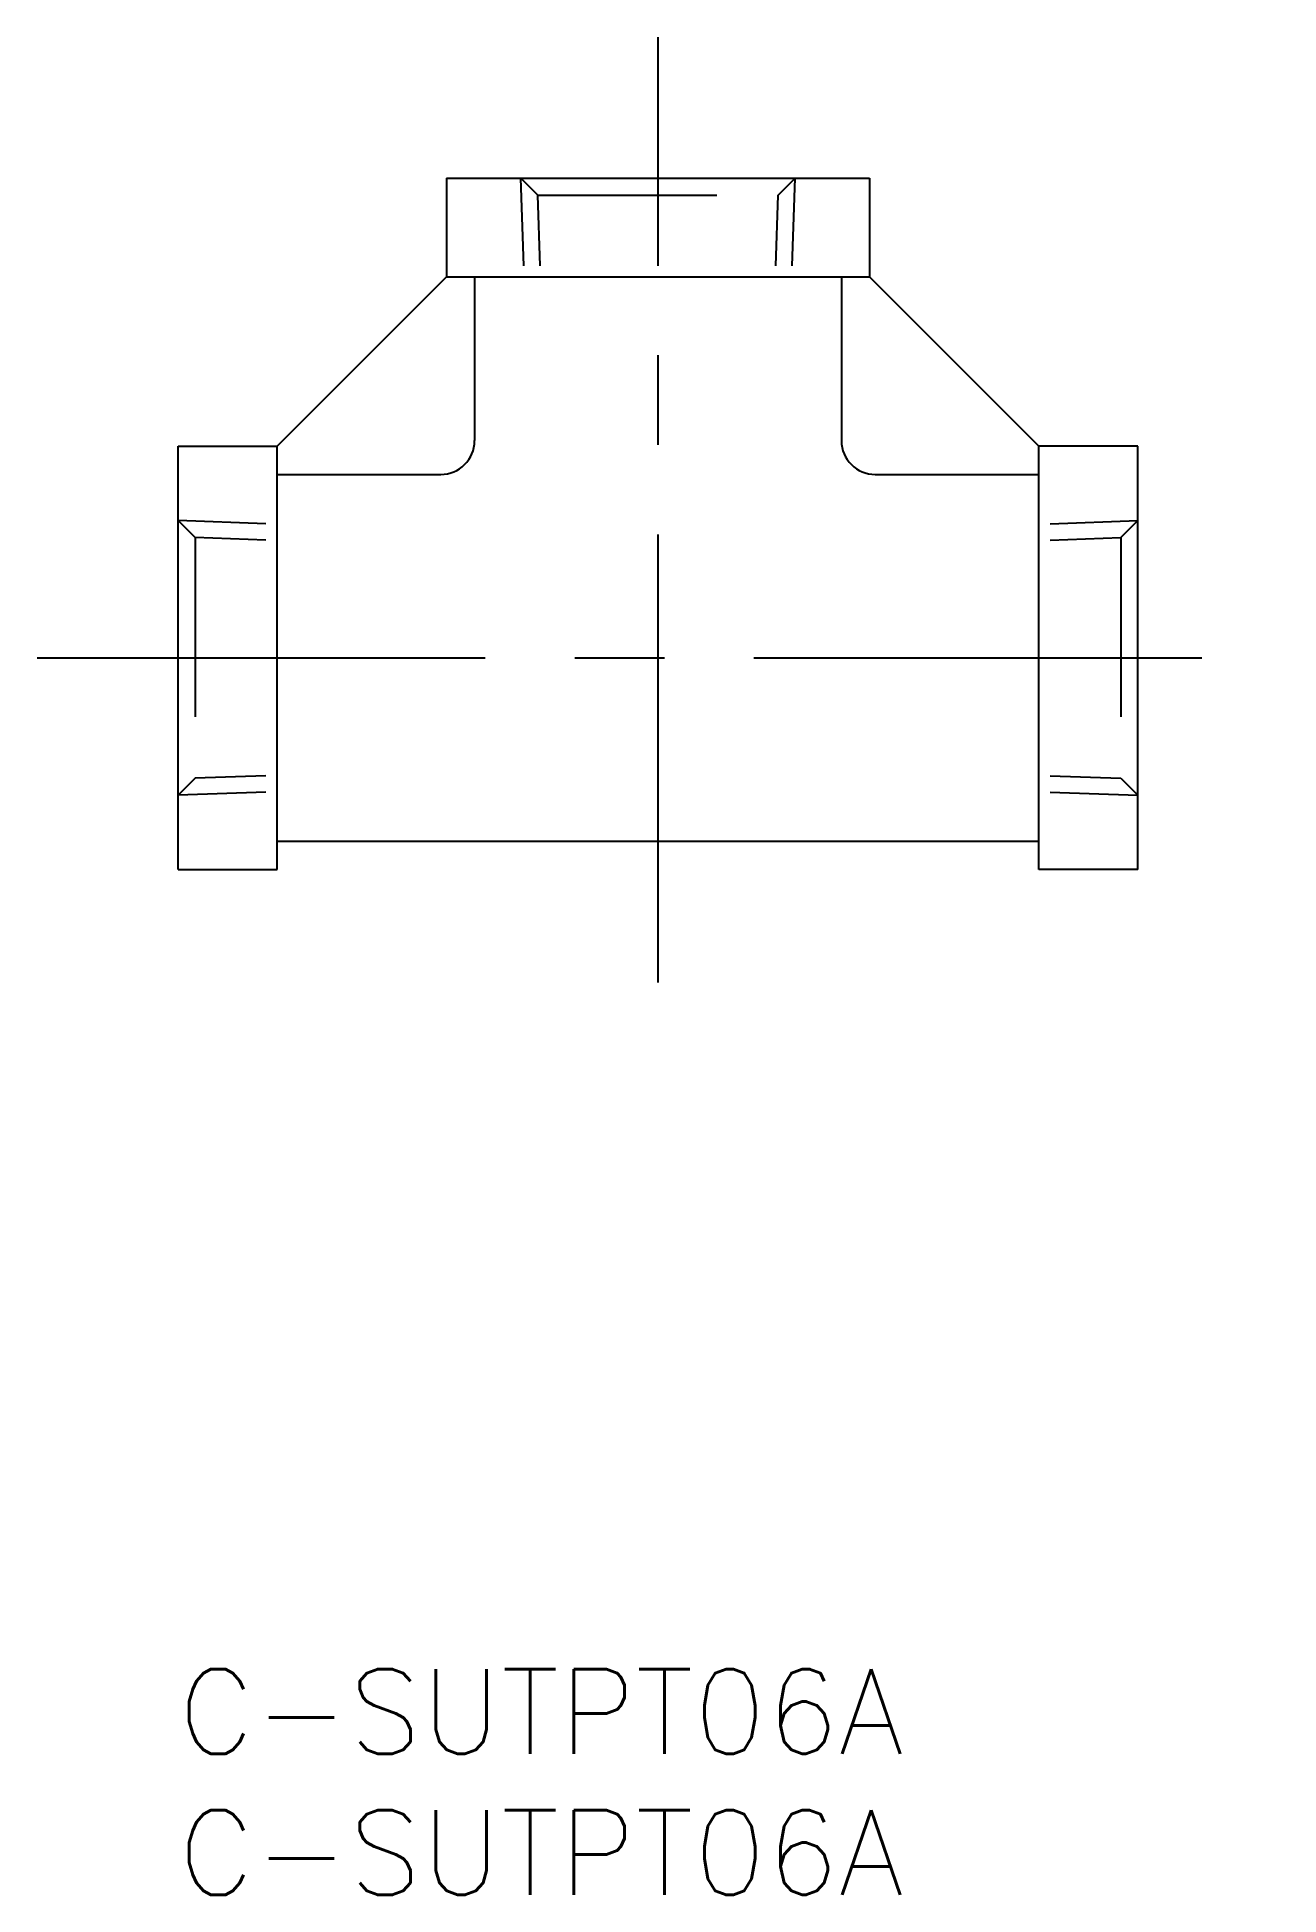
# Model space of a CAD drawing. Extents: x -5 to 39, y -8 to 57.8.
import ezdxf

# ---------------------------------------------------------------- set-up
doc = ezdxf.new("R2010")
doc.units = 0
doc.header["$LTSCALE"] = 0.5
doc.linetypes.add('CENTER', pattern=[50.8, 31.75, -6.35, 6.35, -6.35])
doc.linetypes.add('DASHED', pattern=[19.05, 12.7, -6.35])
doc.layers.get('0').update_dxf_attribs({"linetype": 'CONTINUOUS'})
doc.layers.add('CENTER', color=1, linetype='CENTER')
doc.styles.get("Standard").update_dxf_attribs({"font": 'txt.shx', "height": 3, "bigfont": 'bigfont.shx'})

# ---------------------------------------------------------------- blocks, each defined once
blk = doc.blocks.new('*U14')
at = {"color": 7, "linetype": 'CONTINUOUS'}
blk.add_text('C-SUTPT06A', height=3, dxfattribs=at).set_placement((0, -3))
blk = doc.blocks.new('*U15')
at = {"color": 7, "linetype": 'CONTINUOUS'}
blk.add_text('C-SUTPT06A', height=3, dxfattribs=at).set_placement((0, -8))

msp = doc.modelspace()

# ---------------------------------------------------------------- linework, layer by layer
at = {"color": 7, "linetype": 'CONTINUOUS'}
for p, q in [((9.5, 52.839), (9.5, 49.339)), ((9.5, 52.839), (24.5, 52.839)), ((24.5, 52.839), (24.5, 49.339)), ((3.5, 43.339), (9.5, 49.339)), ((9.5, 49.339), (24.5, 49.339)), ((10.5, 49.339), (10.5, 43.539)), ((23.5, 49.339), (23.5, 43.539)), ((30.5, 43.339), (24.5, 49.339)), ((0, 28.339), (0, 43.339)), ((0, 43.339), (3.5, 43.339)), ((3.5, 28.339), (3.5, 43.339)), ((34, 43.339), (30.5, 43.339)), ((30.5, 28.339), (30.5, 43.339)), ((34, 28.339), (34, 43.339)), ((3.5, 42.339), (9.3, 42.339)), ((24.7, 42.339), (30.5, 42.339)), ((3.5, 29.339), (30.5, 29.339)), ((0, 28.339), (3.5, 28.339)), ((34, 28.339), (30.5, 28.339))]:
    msp.add_line(p, q, dxfattribs=at)
at = {"color": 3, "linetype": 'DASHED'}
for p, q in [((12.244, 49.739), (12.136, 52.839)), ((12.738, 52.237), (12.136, 52.839)), ((21.262, 52.237), (21.864, 52.839)), ((21.756, 49.739), (21.864, 52.839)), ((12.825, 49.739), (12.738, 52.237)), ((12.738, 52.237), (21.262, 52.237)), ((21.175, 49.739), (21.262, 52.237)), ((3.1, 40.594), (0, 40.703)), ((0.602, 40.101), (0, 40.703)), ((30.9, 40.594), (34, 40.703)), ((33.398, 40.101), (34, 40.703)), ((3.1, 40.013), (0.602, 40.101)), ((0.602, 40.101), (0.602, 31.577)), ((30.9, 40.013), (33.398, 40.101)), ((33.398, 40.101), (33.398, 31.577)), ((3.1, 31.664), (0.602, 31.577)), ((30.9, 31.664), (33.398, 31.577)), ((0.602, 31.577), (0, 30.975)), ((3.1, 31.083), (0, 30.975)), ((30.9, 31.083), (34, 30.975)), ((33.398, 31.577), (34, 30.975))]:
    msp.add_line(p, q, dxfattribs=at)
at = {"color": 7, "linetype": 'CONTINUOUS'}
for centre, start, end in [((9.3, 43.539), 270, 0), ((24.7, 43.539), 180, 270)]:
    msp.add_arc(centre, 1.2, start, end, dxfattribs=at)
at = {"layer": 'CENTER', "color": 1, "linetype": 'CENTER'}
for p, q in [((17, 24.339), (17, 57.839)), ((-5, 35.839), (39, 35.839))]:
    msp.add_line(p, q, dxfattribs=at)

# ---------------------------------------------------------------- block references
at = {"color": 7, "linetype": 'CONTINUOUS'}
for name in ['*U14', '*U15']:
    msp.add_blockref(name, (0, 0), dxfattribs=at)

doc.saveas('drawing.dxf')
